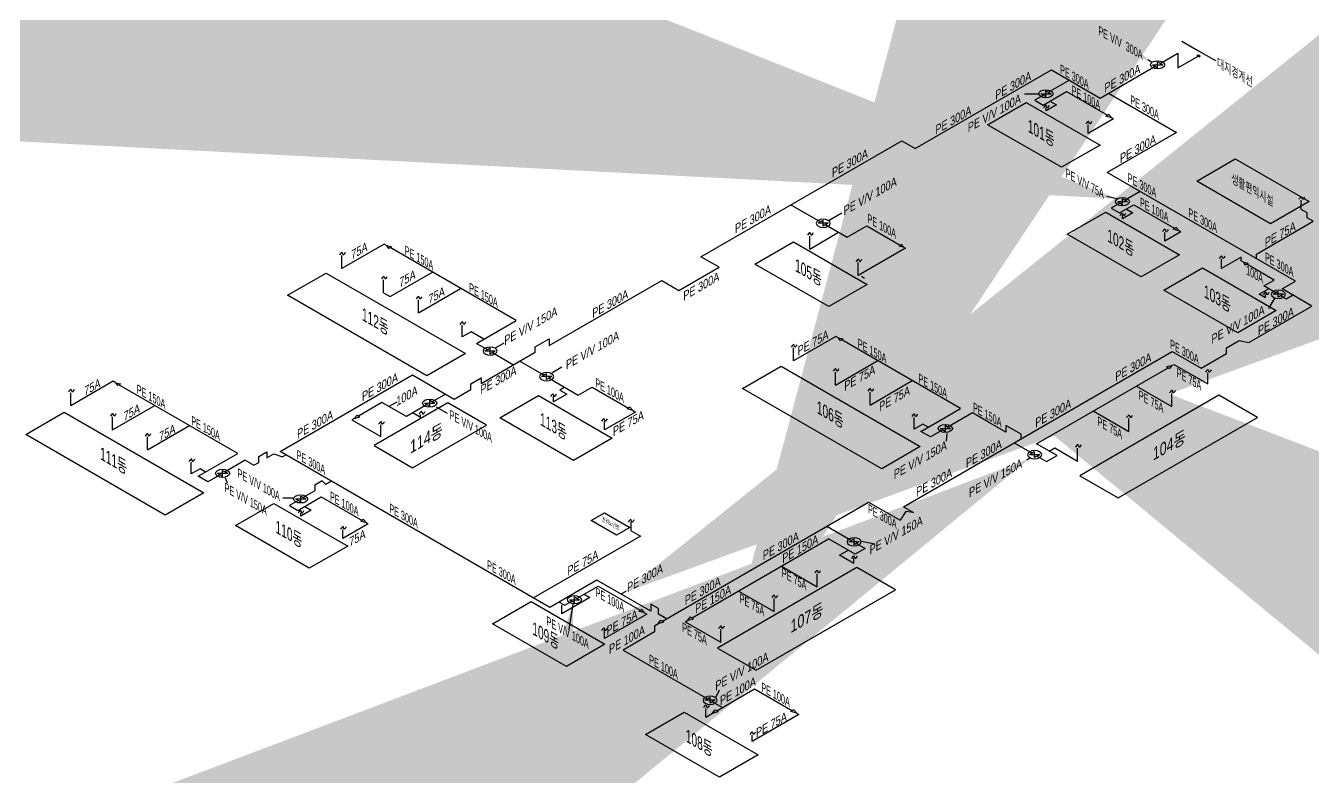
# Model space of a CAD drawing. Extents: x -252 to 275, y 253 to 390.
# Drawn here: x -252.4 to -101.1, y 282.2 to 370.5 of the extents above; entities that cross this region are included whole.
import ezdxf

# ---------------------------------------------------------------- set-up
doc = ezdxf.new("R2010")
doc.units = 0
doc.linetypes.add('HIDDEN', pattern=[9.525, 6.35, -3.175])
doc.layers.get('0').update_dxf_attribs({"linetype": 'CONTINUOUS'})
doc.layers.add('GAS', color=1, linetype='CONTINUOUS')
doc.layers.add('GTEXT', color=2, linetype='CONTINUOUS')
doc.styles.get("Standard").update_dxf_attribs({"font": 'Dotum.ttf'})
doc.dimstyles.get("Standard").update_dxf_attribs({"dimtxt": 0.18, "dimasz": 0.18, "dimexe": 0.18, "dimexo": 0.0625, "dimgap": 0.09, "dimtad": 0, "dimtih": 1, "dimtoh": 1, "dimdec": 4, "dimzin": 0, "dimdsep": 46, "dimtxsty": 'Standard', "dimcen": 0.09, "dimadec": 0, "dimazin": 0, "dimtfac": 1, "dimtdec": 4, "dimtofl": 0, "dimtmove": 0, "dimatfit": 3, "dimfxl": 0, "dimtolj": 1, "dimtzin": 0, "dimarcsym": 0})

msp = doc.modelspace()

# ---------------------------------------------------------------- linework, layer by layer
for p, q in [((-139.36, 358.87), (-134.83, 361.49)), ((-134.83, 361.49), (-126.15, 356.48)), ((-130.68, 353.86), (-139.36, 358.87)), ((-126.15, 356.48), (-130.68, 353.86)), ((-114.79, 352.24), (-110.26, 354.86)), ((-110.26, 354.86), (-101.58, 349.85)), ((-106.11, 347.23), (-114.79, 352.24)), ((-101.58, 349.85), (-106.11, 347.23)), ((-130.01, 345.99), (-125.48, 348.6)), ((-125.48, 348.6), (-116.8, 343.59)), ((-166.72, 342.5), (-162.18, 345.12)), ((-162.18, 345.12), (-153.5, 340.11)), ((-121.33, 340.98), (-130.01, 345.99)), ((-116.8, 343.59), (-121.33, 340.98)), ((-158.04, 337.49), (-166.72, 342.5)), ((-118.65, 339.43), (-114.12, 342.05)), ((-114.12, 342.05), (-105.44, 337.04)), ((-221.63, 338.82), (-217.09, 341.43)), ((-217.09, 341.43), (-200.72, 331.98)), ((-153.5, 340.11), (-158.04, 337.49)), ((-109.97, 334.42), (-118.65, 339.43)), ((-205.25, 329.36), (-221.63, 338.82)), ((-105.44, 337.04), (-109.97, 334.42)), ((-200.72, 331.98), (-205.25, 329.36)), ((-168.17, 327.89), (-163.64, 330.51)), ((-163.64, 330.51), (-147.27, 321.06)), ((-196.69, 324.42), (-192.15, 327.04)), ((-192.15, 327.04), (-183.47, 322.02)), ((-151.8, 318.44), (-168.17, 327.89)), ((-112.17, 327.09), (-128.54, 317.63)), ((-107.63, 324.47), (-112.17, 327.09)), ((-202.79, 326.2), (-211.46, 321.19)), ((-198.25, 323.58), (-202.79, 326.2)), ((-252.4, 322.47), (-247.87, 325.08)), ((-247.87, 325.08), (-231.49, 315.63)), ((-188.01, 319.41), (-196.69, 324.42)), ((-124.01, 315.02), (-107.63, 324.47)), ((-236.03, 313.01), (-252.4, 322.47)), ((-206.93, 318.57), (-198.25, 323.58)), ((-211.46, 321.19), (-206.93, 318.57)), ((-183.47, 322.02), (-188.01, 319.41)), ((-147.27, 321.06), (-151.8, 318.44)), ((-128.54, 317.63), (-124.01, 315.02)), ((-231.49, 315.63), (-236.03, 313.01)), ((-227.77, 311.76), (-223.23, 314.38)), ((-223.23, 314.38), (-214.55, 309.37)), ((-185.95, 312.35), (-184.39, 313.25)), ((-184.39, 313.25), (-181.42, 311.53)), ((-219.09, 306.75), (-227.77, 311.76)), ((-182.97, 310.63), (-185.95, 312.35)), ((-181.42, 311.53), (-182.97, 310.63)), ((-214.55, 309.37), (-219.09, 306.75)), ((-154.73, 306.84), (-171.1, 297.38)), ((-150.19, 304.22), (-154.73, 306.84)), ((-166.57, 294.77), (-150.19, 304.22)), ((-197.55, 300.24), (-193.02, 302.86)), ((-193.02, 302.86), (-184.34, 297.85)), ((-188.87, 295.23), (-197.55, 300.24)), ((-184.34, 297.85), (-188.87, 295.23)), ((-171.1, 297.38), (-166.57, 294.77)), ((-179.55, 287.21), (-175.02, 289.83)), ((-175.02, 289.83), (-166.34, 284.82)), ((-170.87, 282.2), (-179.55, 287.21)), ((-166.34, 284.82), (-170.87, 282.2))]:
    msp.add_line(p, q)
at = {"layer": 'GAS'}
for p, q in [((-119.08, 366.07), (-117, 367.27)), ((-117, 367.27), (-117, 365.55)), ((-117, 365.55), (-114.61, 366.93)), ((-147.86, 356.07), (-131.87, 365.3)), ((-131.87, 365.3), (-126.14, 362)), ((-126.14, 362), (-119.68, 365.73)), ((-129.75, 364.09), (-132.2, 362.67)), ((-132.8, 362.33), (-133.82, 361.74)), ((-133.82, 361.74), (-132.84, 361.17)), ((-132.84, 361.17), (-130.09, 362.75)), ((-132.03, 361.63), (-131.27, 361.2)), ((-130.09, 362.75), (-125.28, 359.98)), ((-125.16, 362.56), (-117.18, 357.95)), ((-131.27, 361.2), (-132.49, 360.49)), ((-132.49, 360.49), (-132.49, 360.89)), ((-124.57, 359.57), (-127.54, 357.85)), ((-127.54, 357.85), (-127.54, 358.86)), ((-124.78, 359.69), (-124.57, 359.57)), ((-117.18, 357.95), (-125.3, 353.27)), ((-173.05, 343.35), (-149.44, 356.99)), ((-149.44, 356.99), (-147.86, 356.07)), ((-103.17, 340.49), (-125.3, 353.27)), ((-123.81, 349.66), (-124.84, 349.07)), ((-121.43, 351.03), (-123.21, 350)), ((-102.5, 348.92), (-102.5, 350)), ((-162.47, 349.46), (-158.99, 347.45)), ((-124.84, 349.07), (-123.85, 348.5)), ((-123.85, 348.5), (-122.18, 349.47)), ((-122.29, 348.53), (-123.51, 347.82)), ((-123.51, 347.82), (-123.51, 348.22)), ((-123.04, 348.96), (-122.29, 348.53)), ((-122.18, 349.47), (-117.36, 346.69)), ((-101.81, 348.52), (-102.5, 348.92)), ((-101.81, 347.94), (-101.81, 348.52)), ((-158.39, 347.11), (-155.86, 345.65)), ((-155.86, 345.65), (-153.56, 346.98)), ((-153.56, 346.98), (-149.62, 344.71)), ((-107.77, 343.67), (-101.09, 347.52)), ((-101.09, 347.52), (-101.81, 347.94)), ((-160.27, 344.26), (-156.87, 346.23)), ((-160.27, 344.26), (-160.27, 345.78)), ((-116.66, 346.28), (-118.55, 345.18)), ((-118.55, 345.18), (-118.55, 346.19)), ((-116.86, 346.4), (-116.66, 346.28)), ((-210.29, 344.83), (-215.26, 341.96)), ((-215.26, 341.96), (-215.26, 343.49)), ((-209.99, 344.66), (-210.29, 344.83)), ((-194.76, 335.87), (-209.59, 344.43)), ((-149.01, 344.35), (-154.57, 341.14)), ((-149.24, 344.49), (-149.01, 344.35)), ((-107.77, 343.15), (-107.77, 343.67)), ((-175.66, 339.39), (-170.92, 342.12)), ((-170.92, 342.12), (-173.05, 343.35)), ((-154.57, 341.14), (-154.57, 342.67)), ((-109.57, 343.3), (-111.88, 341.97)), ((-111.88, 341.97), (-111.88, 343.05)), ((-109.57, 342.86), (-109.57, 343.3)), ((-109.3, 342.71), (-109.57, 342.86)), ((-109.3, 342.71), (-109.57, 342.86)), ((-105.68, 340.62), (-108.91, 342.48)), ((-210.34, 339.12), (-210.34, 340.64)), ((-209.58, 338.69), (-204.61, 341.56)), ((-190.89, 332.91), (-177.66, 340.55)), ((-177.66, 340.55), (-175.66, 339.39)), ((-106.89, 339.92), (-105.68, 340.62)), ((-104.76, 339.57), (-103.17, 340.49)), ((-210.34, 339.12), (-209.58, 338.69)), ((-206.26, 336.77), (-201.29, 339.64)), ((-107.43, 338.96), (-106.33, 339.59)), ((-106.7, 338.53), (-107.43, 338.96)), ((-105.5, 339.11), (-106.89, 339.92)), ((-106.7, 338.53), (-106.7, 338.97)), ((-101.24, 337.54), (-104.76, 339.57)), ((-206.26, 336.77), (-206.26, 338.29)), ((-108.65, 333.26), (-101.24, 337.54)), ((-104.9, 338.76), (-104.28, 338.41)), ((-104.28, 338.41), (-103.51, 338.85)), ((-201.1, 333.95), (-201.1, 335.31)), ((-200.06, 334.54), (-201.1, 333.95)), ((-198.56, 333.68), (-200.06, 334.54)), ((-199.43, 333.18), (-194.76, 335.87)), ((-199.43, 333.18), (-198.14, 332.44)), ((-192.53, 332.77), (-190.89, 333.71)), ((-190.89, 333.71), (-190.89, 332.91)), ((-157.2, 333.99), (-162.17, 331.12)), ((-156.91, 333.82), (-157.2, 333.99)), ((-142.53, 325.52), (-156.51, 333.59)), ((-111.29, 332.67), (-109.81, 333.53)), ((-109.81, 333.53), (-108.65, 333.26)), ((-198.87, 328.47), (-192.53, 332.13)), ((-197.54, 332.09), (-195.07, 330.66)), ((-192.53, 332.13), (-192.53, 332.77)), ((-162.17, 331.12), (-162.17, 332.65)), ((-149.24, 313.99), (-117.66, 332.22)), ((-117.66, 332.22), (-114.27, 330.26)), ((-114.27, 330.26), (-111.29, 331.98)), ((-111.29, 331.98), (-111.29, 332.67)), ((-194.34, 331.09), (-191.49, 329.44)), ((-157.25, 328.28), (-152.28, 331.15)), ((-133.61, 321.39), (-118.14, 330.32)), ((-117.74, 330.55), (-117.46, 330.71)), ((-117.46, 330.71), (-113.49, 328.42)), ((-242.14, 328.72), (-247.11, 325.85)), ((-241.84, 328.55), (-242.14, 328.72)), ((-222.52, 320.47), (-206.95, 329.46)), ((-206.95, 329.46), (-202.06, 326.63)), ((-200.08, 328.41), (-198.87, 329.11)), ((-200.08, 327.77), (-200.08, 328.41)), ((-198.87, 329.11), (-198.87, 328.47)), ((-190.89, 329.09), (-187.46, 327.11)), ((-157.25, 328.28), (-157.25, 329.81)), ((-153.18, 325.93), (-148.21, 328.8)), ((-113.49, 328.42), (-113.49, 329.7)), ((-247.11, 325.85), (-247.11, 327.38)), ((-227.46, 320.25), (-241.45, 328.32)), ((-203.07, 327.22), (-204.62, 326.32)), ((-202.06, 326.63), (-200.08, 327.77)), ((-188.82, 327.21), (-190.38, 326.31)), ((-190.38, 326.31), (-190.38, 326.99)), ((-189.03, 328.02), (-189.63, 327.68)), ((-189.63, 327.68), (-188.82, 327.21)), ((-187.46, 327.11), (-185.85, 328.04)), ((-185.85, 328.04), (-181.56, 325.57)), ((-153.18, 325.93), (-153.18, 327.45)), ((-121.88, 328.16), (-117.7, 325.74)), ((-117.7, 325.74), (-117.7, 327.27)), ((-242.19, 323.01), (-237.22, 325.88)), ((-210.54, 326.24), (-213.3, 324.64)), ((-207.65, 324.57), (-210.54, 326.24)), ((-205.22, 325.98), (-207.65, 324.57)), ((-147.19, 322.83), (-142.53, 325.52)), ((-242.19, 323.01), (-242.19, 324.54)), ((-213.8, 324.35), (-214.07, 324.2)), ((-214.07, 324.2), (-210.66, 322.23)), ((-206.89, 325.01), (-206, 324.5)), ((-206, 324.5), (-206, 324.81)), ((-180.76, 325.11), (-184.39, 323.01)), ((-184.39, 323.01), (-184.39, 324.02)), ((-181.06, 325.28), (-180.76, 325.11)), ((-181.06, 325.28), (-180.85, 325.16)), ((-148.01, 323.11), (-148.01, 324.47)), ((-141.15, 325.01), (-144.02, 323.35)), ((-139.24, 323.91), (-141.15, 325.01)), ((-137.22, 322.74), (-139.24, 323.91)), ((-126.94, 325.24), (-122.75, 322.83)), ((-122.75, 322.83), (-122.75, 324.35)), ((-238.11, 320.66), (-233.14, 323.53)), ((-210.66, 322.23), (-210.66, 323.6)), ((-146.98, 323.7), (-148.01, 323.11)), ((-146.06, 322.18), (-147.19, 322.83)), ((-146.33, 323.33), (-146.98, 323.7)), ((-144.62, 323), (-146.06, 322.18)), ((-137.22, 323.54), (-137.22, 322.74)), ((-135.42, 322.5), (-137.22, 323.54)), ((-135.42, 321.97), (-135.42, 322.5)), ((-238.11, 320.66), (-238.11, 322.18)), ((-136.24, 321.49), (-134.14, 320.27)), ((-131.2, 320), (-133.61, 321.39)), ((-132.11, 320.52), (-131.46, 320.9)), ((-131.46, 320.9), (-128.78, 319.35)), ((-128.78, 319.35), (-128.78, 320.87)), ((-232.12, 317.56), (-227.46, 320.25)), ((-226.6, 319.44), (-228.96, 318.08)), ((-226.6, 319.44), (-225.6, 318.86)), ((-225.02, 319.9), (-224.07, 320.45)), ((-225.02, 319.19), (-225.02, 319.9)), ((-224.07, 320.45), (-224.07, 319.74)), ((-224.07, 319.74), (-223.26, 320.21)), ((-223.26, 320.21), (-222.21, 319.84)), ((-190.79, 302.16), (-222.52, 320.47)), ((-221.81, 320.07), (-222.21, 319.84)), ((-133.54, 319.93), (-132.43, 319.29)), ((-132.43, 319.29), (-131.2, 320)), ((-232.95, 317.84), (-232.95, 319.2)), ((-231.92, 318.43), (-232.95, 317.84)), ((-231.26, 318.06), (-231.92, 318.43)), ((-225.6, 318.86), (-225.02, 319.19)), ((-230.99, 316.91), (-232.12, 317.56)), ((-229.56, 317.73), (-230.99, 316.91)), ((-217.57, 317.01), (-218.41, 316.52)), ((-218.41, 316.52), (-218.41, 315.87)), ((-217.12, 316.59), (-217.57, 317.01)), ((-216.45, 316.97), (-217.12, 316.59)), ((-220.43, 313.56), (-217.68, 315.15)), ((-218.41, 315.87), (-219.79, 315.07)), ((-217.68, 315.15), (-212.87, 312.37)), ((-220.39, 314.72), (-221.42, 314.13)), ((-221.42, 314.13), (-220.43, 313.56)), ((-218.87, 313.59), (-220.09, 312.89)), ((-220.09, 312.89), (-220.09, 313.28)), ((-219.62, 314.03), (-218.87, 313.59)), ((-177.57, 300.55), (-153.34, 314.53)), ((-153.34, 314.53), (-149.65, 312.4)), ((-148.99, 313.41), (-149.65, 312.4)), ((-149.24, 313.99), (-148.07, 313.31)), ((-148.07, 313.31), (-148.99, 313.41)), ((-212.16, 311.96), (-215.13, 310.25)), ((-212.37, 312.08), (-212.16, 311.96)), ((-181.24, 311.15), (-181.24, 312.17)), ((-215.13, 310.25), (-215.13, 311.26)), ((-180.15, 310.52), (-192.71, 303.27)), ((-181.24, 311.15), (-180.15, 310.52)), ((-174.1, 300.93), (-158.05, 310.2)), ((-158.25, 311.7), (-155.36, 310.03)), ((-154.94, 308.4), (-158.05, 310.2)), ((-156.78, 308.28), (-155.76, 308.87)), ((-153.74, 309.09), (-154.94, 308.4)), ((-154.77, 309.68), (-153.74, 309.09)), ((-155.1, 307.31), (-156.78, 308.28)), ((-155.1, 307.31), (-155.1, 307.95)), ((-163.59, 307), (-159.41, 304.58)), ((-159.41, 304.58), (-159.41, 306.11)), ((-185.27, 305.35), (-190.79, 302.16)), ((-187.61, 303.23), (-185.12, 304.67)), ((-178.94, 301.7), (-185.27, 305.35)), ((-185.12, 304.67), (-180.18, 301.82)), ((-189.72, 302.78), (-189.06, 302.4)), ((-186.09, 303.31), (-189.41, 301.39)), ((-189.06, 302.4), (-188.21, 302.89)), ((-186.79, 303.71), (-186.09, 303.31)), ((-168.64, 304.08), (-164.46, 301.67)), ((-164.46, 301.67), (-164.46, 303.19)), ((-189.41, 301.39), (-189.41, 302.4)), ((-179.41, 301.38), (-184.39, 298.51)), ((-179.68, 301.53), (-179.41, 301.38)), ((-178.94, 302.55), (-178.94, 301.7)), ((-178.03, 302.03), (-178.94, 302.55)), ((-178.03, 301.37), (-178.03, 302.03)), ((-177.09, 300.82), (-178.03, 301.37)), ((-178.49, 300.01), (-178.05, 300.27)), ((-178.49, 300.01), (-178.49, 299.27)), ((-177.09, 300.82), (-177.54, 301.09)), ((-174.89, 300.47), (-174.6, 300.64)), ((-174.89, 300.47), (-170.71, 298.06)), ((-184.39, 298.51), (-184.39, 299.5)), ((-178.49, 299.27), (-182.19, 297.13)), ((-170.71, 298.06), (-170.71, 299.58)), ((-182.19, 297.13), (-172.28, 291.41)), ((-171.2, 290.01), (-166.74, 292.58)), ((-166.74, 292.58), (-162.29, 290.02)), ((-171.68, 291.07), (-170.53, 290.4)), ((-172.49, 289.26), (-172.49, 290.27)), ((-172.49, 289.26), (-171.7, 289.72)), ((-161.56, 289.59), (-167.05, 286.42)), ((-161.79, 289.73), (-161.56, 289.59)), ((-167.05, 286.42), (-167.05, 287.13))]:
    msp.add_line(p, q, dxfattribs=at)
at = {"layer": 'GTEXT', "linetype": 'HIDDEN'}
for p, q in [((-116.53, 368.69), (-114.57, 367.56)), ((-114.57, 367.56), (-112.57, 366.41))]:
    msp.add_line(p, q, dxfattribs=at)
at = {"layer": 'GTEXT'}
for p, q in [((-119.38, 365.55), (-119.38, 366.24)), ((-119.38, 366.24), (-118.78, 365.9)), ((-114.76, 367.01), (-114.45, 366.84)), ((-119.98, 365.9), (-119.38, 365.55)), ((-119.98, 365.9), (-118.78, 365.9)), ((-133.1, 362.5), (-131.9, 362.5)), ((-133.1, 362.5), (-132.5, 362.16)), ((-132.5, 362.85), (-131.9, 362.5)), ((-132.5, 362.16), (-132.5, 362.85)), ((-125.1, 360.08), (-125.45, 359.88)), ((-124.78, 359.69), (-125.45, 359.88)), ((-124.78, 359.69), (-125.1, 360.08)), ((-124.11, 349.83), (-122.91, 349.83)), ((-124.11, 349.83), (-123.51, 349.49)), ((-123.51, 350.18), (-122.91, 349.83)), ((-123.51, 349.49), (-123.51, 350.18)), ((-158.69, 347.63), (-159.29, 347.28)), ((-158.09, 347.28), (-159.29, 347.28)), ((-158.69, 346.93), (-158.69, 347.63)), ((-158.09, 347.28), (-158.69, 346.93)), ((-117.19, 346.79), (-117.54, 346.59)), ((-116.86, 346.4), (-117.54, 346.59)), ((-116.86, 346.4), (-117.19, 346.79)), ((-209.99, 344.66), (-209.42, 344.53)), ((-209.99, 344.66), (-209.77, 344.33)), ((-209.42, 344.53), (-209.77, 344.33)), ((-149.45, 344.81), (-149.79, 344.61)), ((-149.24, 344.49), (-149.79, 344.61)), ((-149.24, 344.49), (-149.45, 344.81)), ((-109.3, 342.71), (-108.73, 342.58)), ((-109.3, 342.71), (-109.08, 342.38)), ((-108.73, 342.58), (-109.08, 342.38)), ((-105.2, 339.28), (-105.8, 338.94)), ((-104.6, 338.94), (-105.8, 338.94)), ((-105.2, 338.59), (-105.2, 339.28)), ((-104.6, 338.94), (-105.2, 338.59)), ((-156.91, 333.82), (-156.68, 333.49)), ((-156.91, 333.82), (-156.34, 333.69)), ((-156.34, 333.69), (-156.68, 333.49)), ((-197.84, 332.61), (-198.44, 332.26)), ((-197.24, 332.26), (-198.44, 332.26)), ((-197.84, 331.92), (-197.84, 332.61)), ((-197.24, 332.26), (-197.84, 331.92)), ((-117.74, 330.55), (-118.32, 330.42)), ((-118.32, 330.42), (-117.97, 330.22)), ((-117.74, 330.55), (-117.97, 330.22)), ((-241.84, 328.55), (-241.62, 328.22)), ((-241.84, 328.55), (-241.27, 328.42)), ((-241.27, 328.42), (-241.62, 328.22)), ((-191.19, 329.61), (-191.79, 329.27)), ((-190.59, 329.27), (-191.79, 329.27)), ((-191.19, 328.92), (-191.19, 329.61)), ((-190.59, 329.27), (-191.19, 328.92)), ((-205.52, 326.15), (-204.32, 326.15)), ((-205.52, 326.15), (-204.92, 325.8)), ((-204.92, 326.49), (-204.32, 326.15)), ((-204.92, 325.8), (-204.92, 326.49)), ((-181.39, 325.67), (-181.73, 325.47)), ((-181.06, 325.28), (-181.73, 325.47)), ((-181.06, 325.28), (-181.39, 325.67)), ((-213.8, 324.35), (-213.47, 324.74)), ((-213.8, 324.35), (-213.13, 324.54)), ((-213.47, 324.74), (-213.13, 324.54)), ((-144.92, 323.18), (-144.32, 322.83)), ((-144.92, 323.18), (-143.72, 323.18)), ((-144.32, 322.83), (-144.32, 323.52)), ((-144.32, 323.52), (-143.72, 323.18)), ((-133.84, 320.45), (-134.44, 320.1)), ((-133.24, 320.1), (-134.44, 320.1)), ((-133.84, 319.75), (-133.84, 320.45)), ((-133.24, 320.1), (-133.84, 319.75)), ((-229.86, 317.91), (-229.26, 317.56)), ((-229.86, 317.91), (-228.66, 317.91)), ((-229.26, 317.56), (-229.26, 318.25)), ((-229.26, 318.25), (-228.66, 317.91)), ((-220.69, 314.9), (-219.49, 314.9)), ((-220.69, 314.9), (-220.09, 314.55)), ((-220.09, 315.24), (-219.49, 314.9)), ((-220.09, 314.55), (-220.09, 315.24)), ((-212.7, 312.47), (-213.04, 312.27)), ((-212.37, 312.08), (-213.04, 312.27)), ((-212.37, 312.08), (-212.7, 312.47)), ((-155.06, 310.2), (-155.66, 309.86)), ((-155.06, 309.51), (-155.06, 310.2)), ((-154.47, 309.86), (-155.66, 309.86)), ((-154.47, 309.86), (-155.06, 309.51)), ((-188.51, 303.06), (-187.91, 302.72)), ((-188.51, 303.06), (-187.31, 303.06)), ((-187.91, 302.72), (-187.91, 303.41)), ((-187.91, 303.41), (-187.31, 303.06)), ((-180, 301.92), (-180.35, 301.72)), ((-179.68, 301.53), (-180.35, 301.72)), ((-179.68, 301.53), (-180, 301.92)), ((-178.07, 300.26), (-177.75, 300.65)), ((-178.07, 300.26), (-177.4, 300.45)), ((-177.75, 300.65), (-177.4, 300.45)), ((-174.6, 300.64), (-174.27, 301.03)), ((-174.6, 300.64), (-173.92, 300.83)), ((-174.27, 301.03), (-173.92, 300.83)), ((-171.98, 291.59), (-172.58, 291.24)), ((-171.38, 291.24), (-172.58, 291.24)), ((-171.98, 290.89), (-171.98, 291.59)), ((-171.38, 291.24), (-171.98, 290.89)), ((-171.7, 289.72), (-171.37, 290.11)), ((-171.7, 289.72), (-171.03, 289.91)), ((-171.37, 290.11), (-171.03, 289.91)), ((-162.12, 290.12), (-162.47, 289.92)), ((-161.79, 289.73), (-162.47, 289.92)), ((-161.79, 289.73), (-162.12, 290.12))]:
    msp.add_line(p, q, dxfattribs=at)
at = {"layer": 'GTEXT', "ltscale": 0.6}
for centre in [(-119.39, 365.9), (-132.51, 362.5), (-123.52, 349.83), (-204.93, 326.15), (-144.33, 323.18), (-229.27, 317.91), (-220.1, 314.9), (-187.92, 303.06)]:
    msp.add_ellipse(centre, major_axis=(0.827, 0), ratio=0.57735, dxfattribs=at)
msp.add_ellipse((-114.61, 366.92), major_axis=(0.215, 0), ratio=0.57735, start_param=5.541027, end_param=8.59614, dxfattribs=at)
at = {"layer": 'GTEXT', "ltscale": 0.6, "extrusion": (0, 0, -1)}
for centre in [(-158.68, 347.28), (-105.19, 338.94), (-197.83, 332.27), (-191.18, 329.27), (-133.83, 320.1), (-155.05, 309.86), (-171.97, 291.24)]:
    msp.add_ellipse(centre, major_axis=(-0.827, 0), ratio=0.57735, dxfattribs=at)
at = {"layer": 'GTEXT'}
for points in [[(-132.15, 361.11), (-132.36, 360.84), (-132.48, 361.11), (-132.81, 360.84)], [(-127.15, 359.23), (-127.36, 358.96), (-127.48, 359.23), (-127.81, 358.96)], [(-102.11, 350.37), (-102.32, 350.1), (-102.44, 350.37), (-102.77, 350.1)], [(-123.16, 348.44), (-123.37, 348.17), (-123.49, 348.44), (-123.82, 348.17)], [(-118.16, 346.56), (-118.37, 346.29), (-118.49, 346.56), (-118.82, 346.29)], [(-159.89, 346.15), (-160.09, 345.88), (-160.21, 346.15), (-160.54, 345.88)], [(-214.87, 343.85), (-215.08, 343.58), (-215.2, 343.85), (-215.53, 343.58)], [(-111.49, 343.42), (-111.7, 343.15), (-111.82, 343.42), (-112.15, 343.15)], [(-154.18, 343.04), (-154.39, 342.77), (-154.51, 343.04), (-154.84, 342.77)], [(-209.95, 341.01), (-210.16, 340.74), (-210.28, 341.01), (-210.61, 340.74)], [(-106.31, 339.17), (-106.52, 338.91), (-106.64, 339.17), (-106.97, 338.91)], [(-205.87, 338.66), (-206.08, 338.39), (-206.2, 338.66), (-206.53, 338.39)], [(-200.71, 335.68), (-200.92, 335.41), (-201.04, 335.68), (-201.37, 335.41)], [(-161.79, 333.01), (-162, 332.74), (-162.11, 333.01), (-162.44, 332.74)], [(-156.87, 330.17), (-157.07, 329.9), (-157.19, 330.17), (-157.52, 329.9)], [(-113.1, 330.07), (-113.31, 329.8), (-113.43, 330.07), (-113.76, 329.8)], [(-246.72, 327.74), (-246.93, 327.47), (-247.05, 327.74), (-247.38, 327.47)], [(-190.08, 327.19), (-190.29, 326.92), (-190.41, 327.19), (-190.73, 326.92)], [(-152.79, 327.82), (-153, 327.55), (-153.12, 327.82), (-153.45, 327.55)], [(-117.32, 327.63), (-117.52, 327.37), (-117.64, 327.63), (-117.97, 327.37)], [(-241.8, 324.9), (-242.01, 324.63), (-242.13, 324.9), (-242.46, 324.63)], [(-210.27, 323.96), (-210.48, 323.69), (-210.6, 323.96), (-210.93, 323.69)], [(-205.52, 325.14), (-205.73, 324.87), (-205.85, 325.14), (-206.18, 324.87)], [(-184.08, 324.3), (-184.29, 324.03), (-184.41, 324.3), (-184.74, 324.03)], [(-147.62, 324.84), (-147.83, 324.57), (-147.95, 324.84), (-148.28, 324.57)], [(-122.37, 324.72), (-122.58, 324.45), (-122.7, 324.72), (-123.03, 324.45)], [(-237.73, 322.55), (-237.94, 322.28), (-238.05, 322.55), (-238.38, 322.28)], [(-128.39, 321.24), (-128.6, 320.97), (-128.72, 321.24), (-129.05, 320.97)], [(-232.56, 319.57), (-232.77, 319.3), (-232.89, 319.57), (-233.22, 319.3)], [(-219.74, 313.51), (-219.95, 313.24), (-220.07, 313.51), (-220.4, 313.24)], [(-214.74, 311.62), (-214.95, 311.35), (-215.07, 311.62), (-215.4, 311.35)], [(-180.93, 312.45), (-181.14, 312.18), (-181.26, 312.45), (-181.59, 312.18)], [(-154.72, 308.16), (-154.92, 307.89), (-155.04, 308.16), (-155.37, 307.89)], [(-159.02, 306.47), (-159.23, 306.2), (-159.35, 306.47), (-159.68, 306.2)], [(-164.07, 303.56), (-164.28, 303.29), (-164.4, 303.56), (-164.73, 303.29)], [(-184.06, 299.71), (-184.27, 299.44), (-184.39, 299.71), (-184.72, 299.44)], [(-170.32, 299.95), (-170.53, 299.68), (-170.65, 299.95), (-170.98, 299.68)], [(-172.1, 290.64), (-172.31, 290.37), (-172.43, 290.64), (-172.76, 290.37)], [(-166.67, 287.5), (-166.87, 287.23), (-166.99, 287.5), (-167.32, 287.23)]]:
    msp.add_spline(points, degree=3, dxfattribs=at)

# ---------------------------------------------------------------- texts
at = {"layer": 'GTEXT', "oblique": 330, "width": 0.8}
for s, height, p in [('PE V/V  300A', 0.9378, (-126.34, 369.45)), ('대지경계선', 0.938, (-112.39, 365.68)), ('PE 300A', 0.938, (-130.84, 364.92)), ('PE 100A', 0.938, (-129.49, 362.48)), ('PE 300A', 0.938, (-122.59, 361.33)), ('101동', 1.319, (-134.64, 358.06)), ('PE V/V 75A', 0.938, (-130.19, 352.73)), ('PE 300A', 0.938, (-122.89, 352.18)), ('생활편익시설', 0.923, (-110.71, 352.1)), ('PE 100A', 0.938, (-121.46, 349.3)), ('PE 100A', 0.938, (-153.48, 347.39)), ('PE 300A', 0.938, (-115.76, 348.06)), ('102동', 1.319, (-125.29, 345.18)), ('PE 150A', 0.938, (-207.86, 343.64)), ('PE 300A', 0.938, (-106.77, 342.87)), ('105동', 1.319, (-161.99, 341.69)), ('100A', 0.938, (-108.98, 341.32)), ('PE 150A', 0.938, (-200.29, 339.27)), ('103동', 1.319, (-113.93, 338.62)), ('112동', 1.319, (-212.89, 335.93)), ('PE 150A', 0.938, (-154.61, 332.71)), ('PE 300A', 0.938, (-117.91, 332.62)), ('PE 75A', 0.938, (-117.13, 329.26)), ('PE 150A', 0.938, (-239.35, 327.33)), ('PE 100A', 0.938, (-185.47, 328.08)), ('PE 150A', 0.938, (-147.49, 328.6)), ('PE 75A', 0.938, (-121.59, 326.64)), ('PE V/V 100A', 0.9378, (-202.58, 324.34)), ('106동', 1.319, (-159.43, 325)), ('PE 150A', 0.938, (-141.08, 325.21)), ('PE 150A', 0.938, (-232.95, 323.64)), ('113동', 1.319, (-191.96, 323.61)), ('PE 75A', 0.938, (-126.44, 323.56)), ('111동', 1.319, (-243.66, 319.58)), ('PE 300A', 0.938, (-220.57, 319.64)), ('PE V/V 100A', 0.9378, (-227.51, 317.47)), ('PE V/V 150A', 0.9378, (-229.04, 315.78)), ('PE 100A', 0.938, (-216.65, 314.76)), ('PE 300A', 0.938, (-209.68, 313.35)), ('PE 300A', 0.938, (-153.41, 313.28)), ('110동', 1.319, (-223.04, 310.95)), ('관리노인정', 0.452, (-184.67, 312.34)), ('PE 300A', 0.938, (-198.18, 306.71)), ('PE 75A', 0.938, (-163.54, 305.78)), ('PE 100A', 0.938, (-185.43, 303.48)), ('PE 75A', 0.938, (-168.49, 302.75)), ('PE V/V 100A', 0.9378, (-191.2, 300.1)), ('109동', 1.319, (-192.87, 299.02)), ('PE 75A', 0.938, (-175.25, 299.35)), ('PE 100A', 0.938, (-179.13, 295.59)), ('PE 100A', 0.938, (-165.96, 292.33)), ('108동', 1.319, (-174.83, 286.41))]:
    msp.add_text(s, height=height, rotation=330, dxfattribs=at).set_placement(p)
at = {"layer": 'GTEXT', "oblique": 30}
for s, height, p in [('PE 300A', 0.941, (-138.46, 361.73)), ('PE 300A', 0.941, (-125.62, 362.56)), ('PE V/V 100A', 0.9407, (-141.68, 357.91)), ('PE 300A', 0.941, (-145.49, 357.67)), ('PE 300A', 0.941, (-123.8, 354.3)), ('PE 300A', 0.941, (-157.65, 352.62)), ('PE V/V 100A', 0.9407, (-156.27, 348.16)), ('PE 300A', 0.941, (-169.04, 346.05)), ('PE 75A', 0.941, (-106.78, 344.41)), ('75A', 0.941, (-214.14, 342.99)), ('75A', 0.941, (-208.49, 339.73)), ('PE 300A', 0.941, (-175.11, 338.15)), ('75A', 0.941, (-205.06, 337.75)), ('PE 300A', 0.941, (-185.82, 336.1)), ('PE V/V 100A', 0.9407, (-113.04, 333.07)), ('PE V/V 150A', 0.9407, (-196.16, 332.9)), ('PE 300A', 0.941, (-107.59, 334.04)), ('PE V/V 100A', 0.9407, (-188.91, 330.06)), ('PE 75A', 0.941, (-161.69, 331.68)), ('PE 300A', 0.941, (-124.34, 328.67)), ('PE 300A', 0.941, (-198.95, 327.12)), ('PE 75A', 0.941, (-156.2, 327.55)), ('75A', 0.941, (-245.52, 326.97)), ('PE 300A', 0.941, (-212.88, 326.33)), ('100A', 0.941, (-208.85, 325.76)), ('PE 75A', 0.941, (-152.11, 325.12)), ('75A', 0.941, (-240.89, 324)), ('PE 300A', 0.941, (-133.76, 323.23)), ('PE 300A', 0.941, (-220.51, 321.92)), ('114동', 1.296, (-207.25, 320.17)), ('PE 75A', 0.941, (-183.39, 322.22)), ('75A', 0.941, (-236.72, 321.61)), ('104동', 1.296, (-119.95, 319.36)), ('PE V/V 150A', 0.9407, (-150.38, 317.17)), ('PE 300A', 0.941, (-141.91, 318.48)), ('PE V/V 150A', 0.9407, (-141.54, 315.04)), ('PE 300A', 0.941, (-147.75, 315.11)), ('PE V/V 150A', 0.9407, (-153.22, 308.32)), ('75A', 0.941, (-214.37, 309.25)), ('PE 300A', 0.941, (-165.77, 307.65)), ('PE 150A', 0.941, (-163.49, 307.29)), ('PE 75A', 0.941, (-188.74, 305.82)), ('PE 300A', 0.941, (-181.73, 303.87)), ('PE 300A', 0.941, (-174.95, 302.36)), ('PE 150A', 0.941, (-173.73, 301.37)), ('107동', 1.296, (-162.52, 299.11)), ('PE 75A', 0.941, (-184.14, 298.81)), ('PE 100A', 0.941, (-183.85, 296.63)), ('PE V/V 100A', 0.9407, (-171.35, 292.33)), ('PE 100A', 0.941, (-170.81, 290.6)), ('PE 75A', 0.941, (-166.58, 286.81))]:
    msp.add_text(s, height=height, rotation=30, dxfattribs=at).set_placement(p)

# ---------------------------------------------------------------- leaders
at = {"color": 2}
for points in [[(-133.42, 362.45), (-135.04, 362.45)], [(-157.99, 347.65), (-156.48, 348.52)], [(-105.66, 338.47), (-106.36, 337.27)], [(-197.18, 332.64), (-196.19, 333.22)], [(-190.58, 329.72), (-189.38, 330.41)], [(-209.7, 325.79), (-208.77, 326.32)], [(-204.16, 325.71), (-202.87, 324.96)], [(-144.14, 322.58), (-144.23, 321.68)], [(-228.98, 317.38), (-228.72, 316.79)], [(-220.98, 315), (-222.19, 315)], [(-154.17, 309.92), (-152.63, 309.62)]]:
    msp.add_leader(points, dimstyle='Standard', override={"dimtxt": 2.5, "dimasz": 0.2, "dimexe": 1.25, "dimexo": 0.625, "dimgap": 0.625, "dimtad": 1, "dimtih": 0, "dimtoh": 0, "dimzin": 8, "dimcen": 2.5, "dimclrd": 2, "dimclre": 2, "dimtofl": 1}, dxfattribs=at)
at = {"layer": 'GAS', "color": 2}
for points in [[(-120.09, 366.23), (-120.52, 366.48)], [(-124.16, 350.17), (-125.35, 350.43)], [(-154.19, 341.06), (-153.83, 340.85)], [(-134.36, 319.68), (-134.74, 319.46)], [(-182.33, 303.8), (-181.85, 304.07)], [(-188.09, 302.54), (-188.59, 299.56)], [(-171.29, 291.58), (-170.88, 292.49)]]:
    msp.add_leader(points, dimstyle='Standard', override={"dimtxt": 2.5, "dimasz": 600, "dimexe": 1.25, "dimexo": 0.625, "dimgap": 0.625, "dimtad": 1, "dimtih": 0, "dimtoh": 0, "dimzin": 8, "dimcen": 2.5, "dimclrd": 2, "dimclre": 2, "dimtofl": 1}, dxfattribs=at)

doc.saveas('drawing.dxf')
